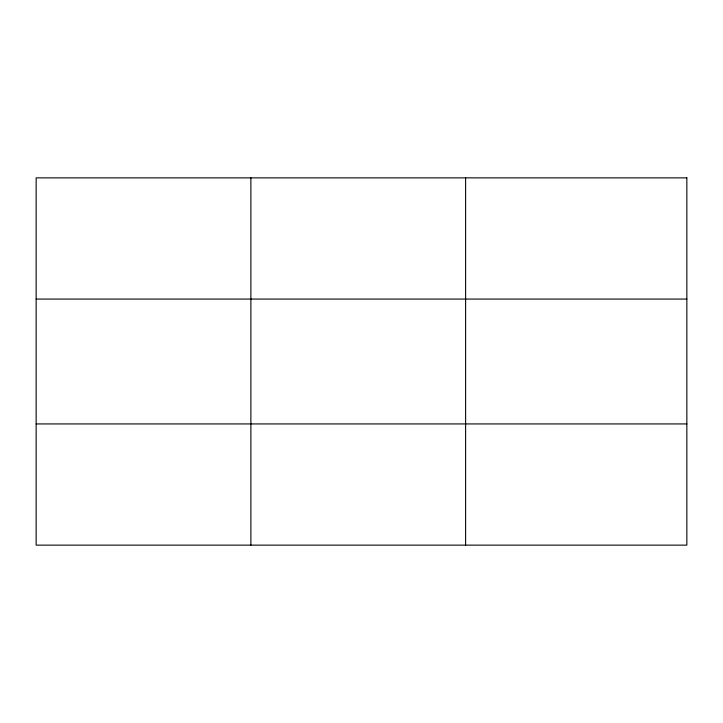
<?xml version="1.0" encoding="UTF-8"?>
<svg xmlns="http://www.w3.org/2000/svg" width="723" height="723" viewBox="0 0 723 723"><rect width="100%" height="100%" fill="white"/><g stroke="black" fill="none" stroke-linecap="round" stroke-linejoin="round"><path stroke-width="1.08" d="M250.881 545.133L250.881 177.867M465.612 545.133L465.612 177.867M36.15 299.069L686.85 299.069M36.15 423.931L686.85 423.931M686.85 177.867L36.15 177.867L36.15 545.133L686.85 545.133L686.85 177.867"/></g></svg>
